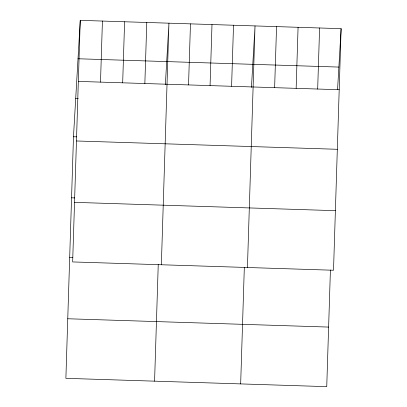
<?xml version="1.0" encoding="UTF-8"?>
<svg xmlns="http://www.w3.org/2000/svg" width="407" height="407" viewBox="0 0 407 407"><rect width="100%" height="100%" fill="white"/><g stroke="black" fill="none" stroke-linecap="round" stroke-linejoin="round"><path stroke-width="0.61" d="M80.255 20.35L72.66 261.93L333.521 270.248L341.117 28.668L80.255 20.35L73.479 136.752L65.883 378.332L326.745 386.65L330.413 270.034M100.509 82.112L102.427 21.057M122.68 82.819L124.598 21.764M144.856 83.521L146.774 22.471M154.579 381.161L158.242 264.55M161.355 264.759L168.946 23.179L165.364 84.676M188.548 84.915L190.466 23.865M210.068 85.602L211.991 24.552M231.593 86.289L233.511 25.234M240.664 383.908L244.327 267.292M247.441 267.501L255.031 25.921L251.45 87.424M274.633 87.663L276.551 26.608M296.154 88.35L298.072 27.294M317.674 89.036L319.592 27.981M337.566 89.616L341.117 28.668M78.017 58.761L338.878 67.079M78.337 81.405L339.194 89.718M75.712 98.341L78.246 98.423M73.479 136.752L76.643 136.854M76.465 140.975L337.322 149.293M71.561 197.807L74.725 197.909M74.532 202.355L335.393 210.673M69.689 257.382L72.853 257.478M67.755 318.757L328.617 327.075"/></g></svg>
